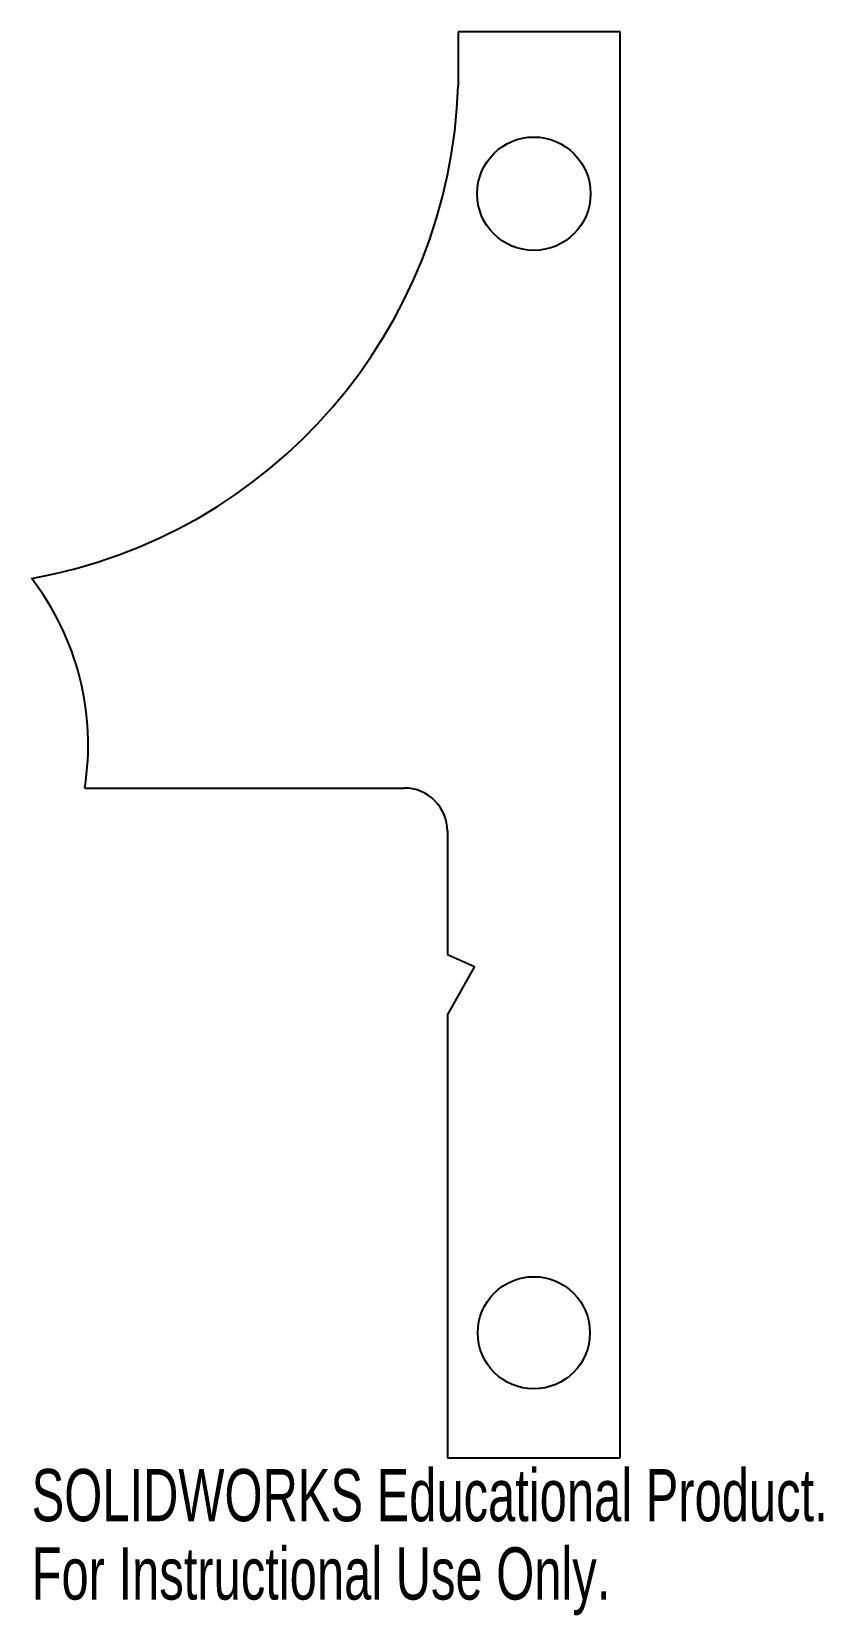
# Model space of a CAD drawing. Header units: millimetres. Extents: x -54 to 19, y -82 to 65.
import ezdxf

# ---------------------------------------------------------------- set-up
doc = ezdxf.new("R2010")
doc.units = ezdxf.units.MM
doc.styles.add('SLDTEXTSTYLE0', font='TXT', dxfattribs={"width": 0.7})

msp = doc.modelspace()

# ---------------------------------------------------------------- linework, layer by layer
at = {"color": 7, "linetype": 'Continuous'}
for p, q in [((-15, 65), (-15, 60)), ((0, 65), (-15, 65)), ((0, -67), (0, 65)), ((-49.57, -5), (-20, -5)), ((-16, -9), (-16, -20.4)), ((-16, -20.4), (-13.5, -21.5)), ((-13.5, -21.5), (-16, -25.97)), ((-16, -25.97), (-16, -67)), ((-16, -67), (0, -67))]:
    msp.add_line(p, q, dxfattribs=at)
for centre, radius in [((-8, 50), 5.25), ((-8, -55.41), 5.19)]:
    msp.add_circle(centre, radius, dxfattribs=at)
for centre, radius, start, end in [((-62.88, 61.56), 47.9, 280.0997, 358.1373), ((-74.52, -0.99), 25.27, 350.8714, 37.5093), ((-20, -9), 4, 0, 90)]:
    msp.add_arc(centre, radius, start, end, dxfattribs=at)

# ---------------------------------------------------------------- texts
at = {"color": 7, "linetype": 'Continuous', "char_height": 4.8336, "attachment_point": 1, "style": 'SLDTEXTSTYLE0'}
for s, insert in [('SOLIDWORKS Educational Product.', (-54.48, -68.02)), ('For Instructional Use Only.', (-54.48, -75.27))]:
    msp.add_mtext(s, dxfattribs=dict(at, insert=insert))

doc.saveas('drawing.dxf')
